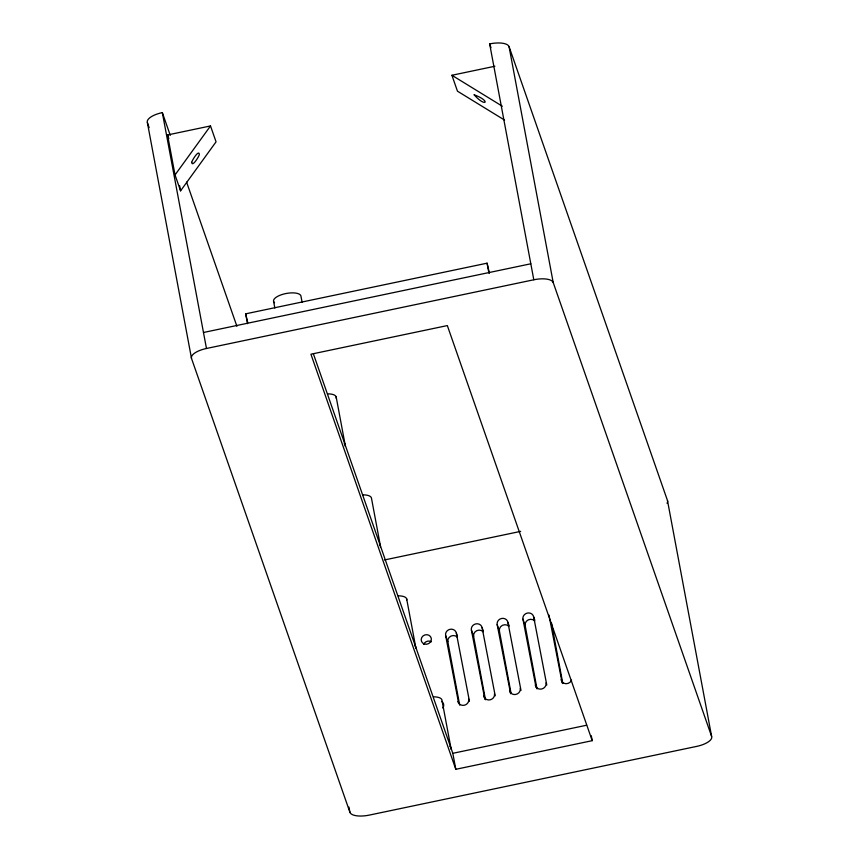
<?xml version="1.0" encoding="UTF-8"?>
<svg xmlns="http://www.w3.org/2000/svg" width="859" height="859" viewBox="0 0 859 859"><rect width="100%" height="100%" fill="white"/><g stroke="black" fill="none" stroke-linecap="round" stroke-linejoin="round"><path stroke-width="1.29" d="M175.032 174.935L210.509 125.94L216.06 141.842L180.583 190.838L175.032 174.935L167.548 134.96L210.509 125.94M504.544 120.077L457.46 91.172L451.909 75.27L494.881 66.25M247.51 323.682L245.674 313.836L487.074 263.176L489.394 273.108M203.486 332.487L530.808 263.788M191.514 358.45A17.588 6.668 -10.6 0 1 206.471 348.475L533.804 279.776A17.588 6.668 -10.6 0 1 553.207 282.536L711.628 736.431A17.588 6.668 -10.6 0 1 696.67 746.396L369.338 815.094A17.588 6.668 -10.6 0 1 349.935 812.346L191.514 358.45L147.372 122.569A17.588 6.668 -10.6 0 1 162.33 112.604L170.275 135.368M384.51 559.95L520.683 531.367M313.406 353.876L452.811 753.311L586.6 725.232M592.216 740.673L447.335 325.582L310.926 354.209L455.807 769.299L592.216 740.673L591.293 735.744M451.909 75.27L502.354 106.237M533.804 279.776L489.662 43.906A17.588 6.668 -10.6 0 1 509.065 46.654L667.486 500.55L711.628 736.431M489.662 43.906L490.983 47.696M548.965 615.065L562.173 682.916M536.027 687.264L522.948 619.178A5.498 5.079 -19.2 0 1 527.383 613.058A5.498 5.079 -19.2 0 1 533.686 616.934L534.792 620.112M533.686 616.934L546.775 685.01M522.948 619.178L525.16 625.545L537.025 688.918M510.622 693.739L497.168 624.59A5.498 5.079 -19.2 0 1 501.602 618.469A5.498 5.079 -19.2 0 1 507.905 622.335L509.022 625.524M507.905 622.335L520.994 690.421M497.168 624.59L499.39 630.957L511.008 693.041M484.841 699.151L471.387 630.001A5.498 5.079 -19.2 0 1 475.822 623.881A5.498 5.079 -19.2 0 1 482.135 627.746L483.241 630.925M482.135 627.746L495.213 695.833M471.387 630.001L473.61 636.369L485.475 699.741M458.695 703.5L445.617 635.413A5.498 5.079 -19.2 0 1 450.052 629.293A5.498 5.079 -19.2 0 1 456.354 633.158L457.46 636.336M456.354 633.158L469.443 701.245M445.617 635.413L447.829 641.78L459.694 705.153M186.607 182.151L236.912 326.291M167.548 134.96L168.826 138.621M147.372 122.569L149.133 127.626M245.674 313.836L247.703 322.533M509.065 46.654L553.207 282.536M487.074 263.176L488.921 273.012M551.424 622.721L562.806 683.517M452.811 753.311L455.807 769.299M450.868 747.738L441.891 699.763A13.959 5.294 -10.6 0 0 433.548 696.821M406.651 598.777L415.627 646.752M380.376 545.766L371.399 497.791A13.959 5.294 -10.6 0 0 363.056 494.848M336.148 396.794L345.125 444.769M302.11 302.293L300.897 295.807A13.959 5.294 -10.6 0 0 283.738 294.036A13.959 5.294 -10.6 0 0 274.547 302.744M273.624 301.53L274.837 308.016M348.947 807.073L349.935 812.346M179.617 185.684L180.583 190.838M162.33 112.604L206.471 348.475M468.703 699.129A5.498 5.079 -19.2 0 1 464.268 705.25A5.498 5.079 -19.2 0 1 457.954 701.384M473.61 636.369A5.498 5.079 -19.2 0 1 483.166 631.762M447.829 641.78A5.498 5.079 -19.2 0 1 457.385 637.174M494.473 693.718A5.498 5.079 -19.2 0 1 490.038 699.838A5.498 5.079 -19.2 0 1 483.735 695.973M379.453 544.552A13.959 5.294 -10.6 0 1 380.365 547.162M667.486 500.55A17.588 6.668 -10.6 0 1 667.035 503.267M327.805 393.851A13.959 5.294 -10.6 0 1 336.137 398.2M398.297 595.835A13.959 5.294 -10.6 0 1 406.64 600.183M520.253 688.306A5.498 5.079 -19.2 0 1 515.819 694.426A5.498 5.079 -19.2 0 1 509.516 690.561M499.39 630.957A5.498 5.079 -19.2 0 1 508.936 626.351M525.16 625.545A5.498 5.079 -19.2 0 1 534.717 620.939M344.212 443.566A13.959 5.294 -10.6 0 1 345.125 446.175M546.034 682.894A5.498 5.079 -19.2 0 1 541.599 689.015A5.498 5.079 -19.2 0 1 535.286 685.149M571.557 680.135A5.498 5.079 -19.2 0 1 561.067 679.737M423.712 644.411A5.133 4.746 -19.2 0 1 431.433 641.78M414.704 645.538A13.959 5.294 -10.6 0 1 415.616 648.158M449.955 746.535A13.959 5.294 -10.6 0 1 450.868 749.145M441.558 701.384A5.133 4.746 -19.2 0 1 442.793 707.999M474.179 94.812C485.84 108.148 491.466 101.051 474.179 94.812M191.718 162.33C192.019 167.58 198.848 156.875 199.374 154.448C199.063 149.198 192.233 159.892 191.718 162.33M424.529 644.046A5.133 4.746 -19.2 0 0 431.304 638.42A5.133 4.746 -19.2 0 0 423.015 635.95A5.133 4.746 -19.2 0 0 424.529 644.046"/></g></svg>
